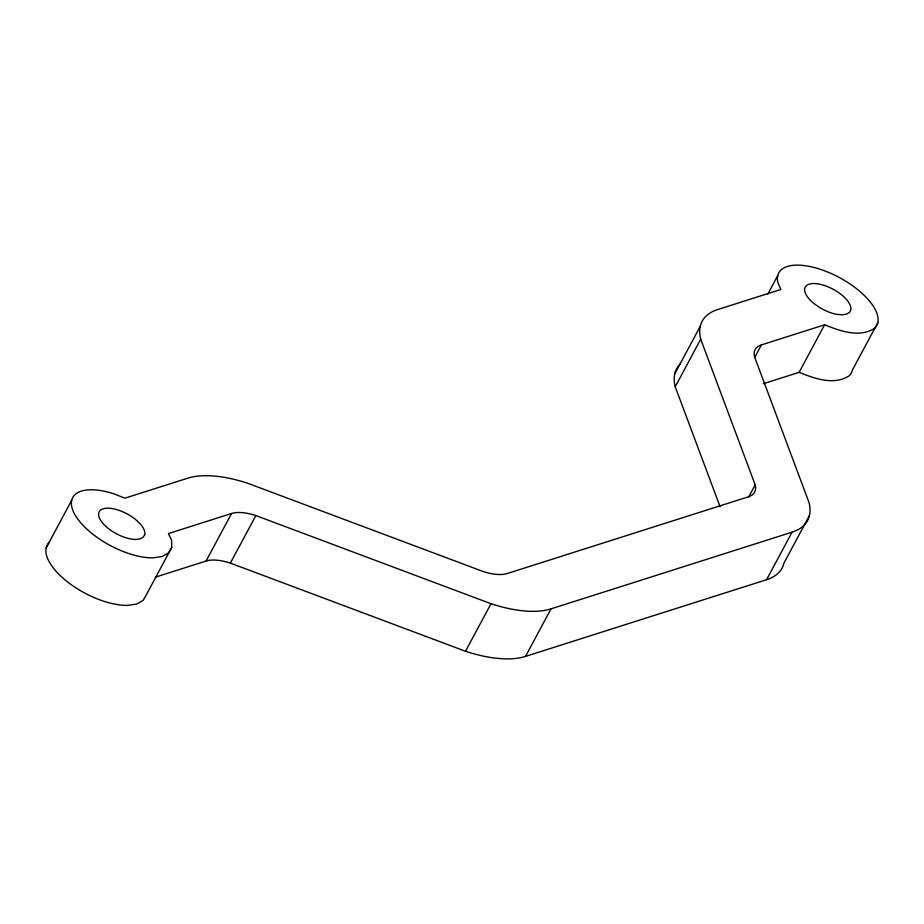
<?xml version="1.0" encoding="UTF-8"?>
<svg xmlns="http://www.w3.org/2000/svg" width="924" height="924" viewBox="0 0 924 924"><rect width="100%" height="100%" fill="white"/><g stroke="black" fill="none" stroke-linecap="round" stroke-linejoin="round"><path stroke-width="1.39" d="M46.2 547.817L71.691 500.277M720.096 506.768L675.225 386.74L700.715 339.2A100.993 44.583 28.2 0 1 717.671 309.575L780.849 289.466L777.939 282.802A55.613 24.555 28.2 0 1 833.483 274.578A55.613 24.555 28.2 0 1 874.612 328.274C859.412 338.184 839.939 330.931 824.612 324.798L761.434 344.906A40.864 18.041 28.2 0 0 754.573 356.895L809.02 502.541A100.993 44.583 28.2 0 1 792.064 532.166L551.016 608.858A100.993 44.583 28.2 0 1 491.002 603.719L255.856 515.569A40.864 18.041 28.2 0 0 231.566 513.49L168.387 533.598L171.552 540.17L171.772 547.343L146.281 594.883L143.093 600.45L136.717 604.03L127.581 605.393A55.613 24.555 28.2 0 1 66.274 580.896A55.613 24.555 28.2 0 1 49.388 542.261M155.255 577.2L206.075 561.03L231.566 513.49M206.075 561.03A40.864 18.041 28.2 0 1 230.365 563.109L255.856 515.569M230.365 563.109L465.511 651.27L491.002 603.719M674.82 373.723L700.311 326.184M465.511 651.27A100.993 44.583 28.2 0 0 525.525 656.398L551.016 608.858M767.659 294.41L777.719 275.641M754.723 357.415L761.434 344.906M763.409 383.703L799.121 372.337L824.612 324.798M748.463 497.355L755.174 484.846L700.715 339.2M877.8 322.707L852.309 370.247A55.613 24.555 28.2 0 1 849.121 375.814C833.91 385.724 814.437 378.47 799.121 372.337M525.525 656.398L766.574 579.706L792.064 532.166M809.436 515.557L783.945 563.097A100.993 44.583 28.2 0 1 766.574 579.706M171.772 547.343L168.584 552.91L162.208 556.491L153.072 557.842A55.613 24.555 28.2 0 1 75.537 515.731A55.613 24.555 28.2 0 1 114.299 493.959L124.879 498.186L187.815 478.158A100.993 44.583 28.2 0 1 247.828 483.298L482.975 571.448A40.864 18.041 28.2 0 0 507.253 573.527L748.301 496.835A40.864 18.041 28.2 0 0 755.174 484.846M675.225 386.74A100.993 44.583 28.2 0 1 680.595 363.617M144.721 534.626L143.266 537.179L140.333 538.831L136.128 539.454A25.549 11.284 28.2 0 1 104.943 525.513A25.549 11.284 28.2 0 1 104.4 508.477A25.549 11.284 28.2 0 1 135.505 519.427L139.847 523.469A25.549 11.284 28.2 0 1 144.721 534.626M849.283 312.543L846.361 314.183L842.157 314.807L836.982 314.368A25.549 11.284 28.2 0 1 819.276 307.288L813.986 303.557A25.549 11.284 28.2 0 1 808.026 284.592A25.549 11.284 28.2 0 1 838.091 292.25A25.549 11.284 28.2 0 1 849.283 312.543"/></g></svg>
